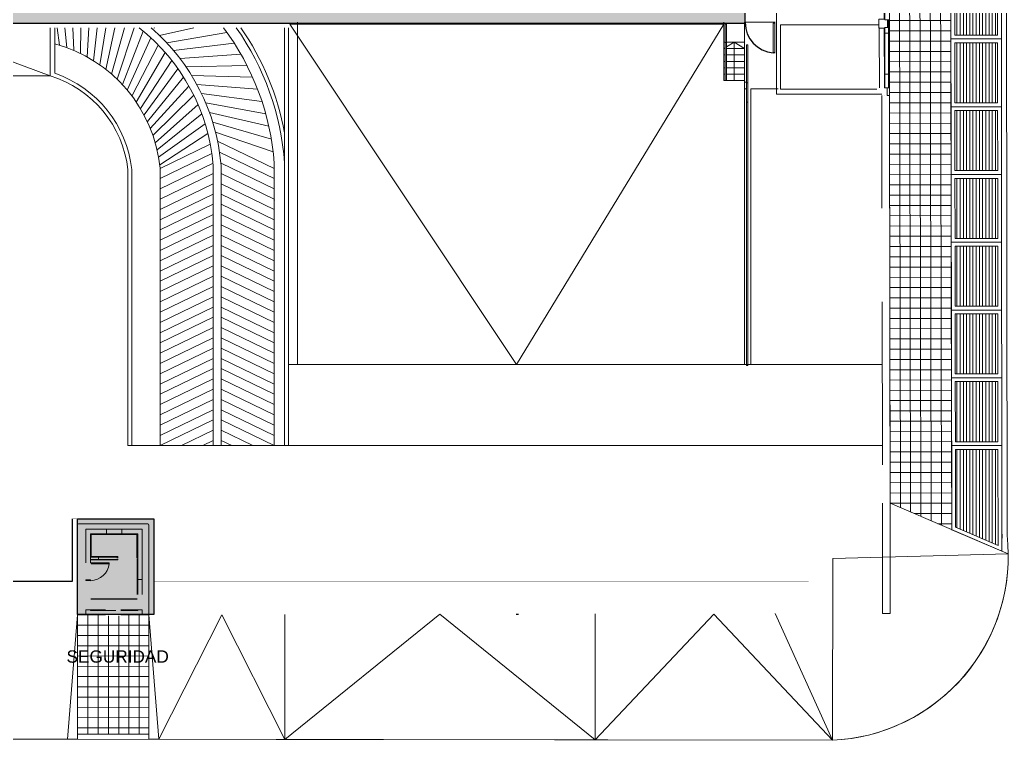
# Model space of a CAD drawing. Header units: millimetres. Extents: x 27 to 171, y 81 to 155.
# Drawn here: x 118.76 to 157.27, y 81.08 to 109.14 of the extents above; entities that cross this region are included whole.
import ezdxf

# ---------------------------------------------------------------- set-up
doc = ezdxf.new("R2010")
doc.units = ezdxf.units.MM
doc.linetypes.add('HIDDEN', pattern=[9.525, 6.35, -3.175])
for name, color, linetype, lineweight in [('IRI-OCASA-Layout R 9$0$CERRAMIENTO CHAPA', 252, 'Continuous', 9), ('OCASA_TODAS_r08$0$CARP-BARRIDO', 252, 'Continuous', 15), ('OCASA_TODAS_r08$0$CARP-HOJA', 252, 'Continuous', 20), ('OCASA_TODAS_r08$0$CARPINTERIA', 252, 'Continuous', 15), ('OCASA_TODAS_r08$0$CGC VIGAS', 252, 'HIDDEN', 15), ('OCASA_TODAS_r08$0$MURO BLOQUE CEMENTO 18', 252, 'Continuous', 20), ('OCASA_TODAS_r08$0$MURO BLOQUE CEMENTO 8', 252, 'Continuous', 20), ('OCASA_TODAS_r08$0$MURO CEMENTO DE 12', 252, 'Continuous', 20), ('OCASA_TODAS_r08$0$MURO CERAMICO DE 12', 252, 'Continuous', 20), ('OCASA_TODAS_r08$0$RAMPA', 252, 'Continuous', 15), ('OCASA_TODAS_r08$0$REVESTIMIENTOS', 252, 'Continuous', 20), ('OCASA_TODAS_r08$0$REVOQUES', 251, 'Continuous', 15), ('OCASA_TODAS_r08$0$VEREDA', 251, 'Continuous', 15)]:
    doc.layers.add(name, color=color, linetype=linetype, lineweight=lineweight)
doc.layers.get('OCASA_TODAS_r08$0$CARPINTERIA').off()
doc.styles.add('IRI-OCASA-Layout R 9$0$Standard', font='arial.ttf')

# ---------------------------------------------------------------- blocks, each defined once
blk = doc.blocks.new('OCASA_TODAS_r08$0$Estructura PB para Arquitectura')
at = {"layer": 'OCASA_TODAS_r08$0$CGC VIGAS', "lineweight": 9}
for p, q in [((1213.132698, 398.051585, -0.000024), (1213.132698, 394.221705, -0.000024)), ((1213.132698, 391.391491, -0.000024), (1213.132698, 394.221705, -0.000024)), ((1213.282698, 394.090818, -0.000029), (1217.131945, 394.090818, -0.000029)), ((1213.282698, 391.591466, -0.000029), (1213.282698, 394.090818, -0.000029)), ((1217.136573, 391.640878, -0.000029), (1217.132089, 393.990818, -0.000029)), ((1217.336573, 391.640878, -0.000029), (1217.33209, 393.990818, -0.000029)), ((1217.496573, 391.641183, -0.000029), (1217.491517, 394.291123, -0.000029)), ((1217.237145, 391.390802, -0.000024), (1213.132698, 391.391491, -0.000024)), ((1217.037145, 391.590836, -0.000024), (1213.282698, 391.591466, -0.000024)), ((1217.235276, 386.955828, -0.000029), (1217.235276, 391.340878, -0.000029)), ((1217.548796, 378.458229, -0.000029), (1217.535276, 385.455973, -0.000029)), ((1217.251694, 376.958084, -0.000029), (1217.238174, 383.955828, -0.000029)), ((1217.251694, 371.159498, -0.000029), (1217.251694, 375.458229, -0.000029)), ((1217.551694, 371.159498, -0.000029), (1217.551694, 375.458229, -0.000029)), ((1217.251694, 371.159498, -0.000029), (1217.551694, 371.159498, -0.000029))]:
    blk.add_line(p, q, dxfattribs=at)
blk.add_lwpolyline([(1217.535276, 386.955828), (1217.535276, 391.640878), (1217.336573, 391.640878)], dxfattribs=at)
blk = doc.blocks.new('OCASA_TODAS_r08$0$SE 16')
at = {"layer": 'OCASA_TODAS_r08$0$CARP-BARRIDO', "lineweight": -3}
blk.add_arc((-36.41539, -19.636195), 1.16501, 179.476971, 266.48031, dxfattribs=at)
at = {"layer": 'OCASA_TODAS_r08$0$CARP-HOJA'}
for p, q in [((-36.486912, -20.799008), (-36.486912, -19.654008)), ((-36.486912, -19.654008), (-36.431912, -19.654008)), ((-36.485712, -19.812314), (-36.485712, -19.655208)), ((-36.485712, -19.655208), (-36.430712, -19.655208)), ((-36.485712, -20.797808), (-36.485712, -19.812314)), ((-36.431912, -19.654008), (-36.431912, -19.641508)), ((-36.430712, -19.641508), (-36.430712, -19.655208)), ((-36.428112, -19.797314), (-36.428112, -19.641508)), ((-36.428112, -20.811508), (-36.428112, -19.797314)), ((-36.426912, -20.811508), (-36.426912, -19.641508)), ((-36.431912, -20.799008), (-36.486912, -20.799008)), ((-36.430712, -20.797808), (-36.485712, -20.797808)), ((-36.431912, -20.799008), (-36.431912, -20.811508)), ((-36.430712, -20.797808), (-36.430712, -20.811508))]:
    blk.add_line(p, q, dxfattribs=at)
for centre, radius, start, end in [((-36.429412, -19.641508), 0.0025, 0, 180), ((-36.429412, -19.641508), 0.0013, 0, 180), ((-36.429412, -20.811508), 0.0025, 180, 0), ((-36.429412, -20.811508), 0.0013, 180, 0)]:
    blk.add_arc(centre, radius, start, end, dxfattribs=at)
blk = doc.blocks.new('OCASA_TODAS_r08$0$P2 18')
at = {"layer": 'OCASA_TODAS_r08$0$CARP-BARRIDO'}
blk.add_arc((-37.756467, 115.583116, -0.000123), 0.74716, 182.383766, 263.015925, dxfattribs=at)
at = {"layer": 'OCASA_TODAS_r08$0$CARP-HOJA', "extrusion": (1.67932e-05, 6.2673e-05, 1), "elevation": 0.006598}
blk.add_lwpolyline([(-37.847316, 115.537143), (-37.847317, 114.8415), (-37.802811, 114.8415), (-37.802811, 115.537143)], close=True, dxfattribs=at)

msp = doc.modelspace()

# ---------------------------------------------------------------- hatches: boundary and pattern name
at = {"true_color": 0xff38ff}
h = msp.add_hatch(color=6, dxfattribs=at)
h.dxf.hatch_style = 1
h.paths.add_polyline_path([(46.295, 110.374), (46.295, 105.651), (43.744, 105.651), (43.644, 105.651), (43.733, 91.445), (44.887, 91.445), (44.887, 91.445), (44.898, 85.754), (95.501, 85.754), (95.501, 89.832), (102.71, 89.844), (102.71, 109.013), (147.022, 109.013), (147.022, 117.935), (91.324, 117.935), (91.324, 113.202), (75.374, 113.225), (75.374, 110.006), (67.244, 110.006), (67.244, 113.205), (61.671, 113.205), (61.671, 111.453), (59.644, 111.453), (59.644, 110.374)])
h = msp.add_hatch(color=50)
h.dxf.hatch_style = 1
h.paths.add_polyline_path([(121.016, 89.705), (123.985, 89.705), (123.985, 85.973), (121.016, 85.973)])
at = {"layer": 'OCASA_TODAS_r08$0$VEREDA'}
h = msp.add_hatch(dxfattribs=at)
h.set_pattern_fill('LINE', color=256, angle=90)
h.set_pattern_definition([(90, (155.89743, 104.11168), (-0.125, 0), [])])
h.paths.add_polyline_path([(155.219, 89.38), (155.214, 92.408), (156.87, 92.408), (156.873, 88.67)])
h.paths.add_polyline_path([(155.213, 92.708), (155.209, 95.047), (156.868, 95.047), (156.87, 92.708)])
h.paths.add_polyline_path([(155.209, 95.347), (155.205, 97.687), (156.865, 97.687), (156.867, 95.347)])
h.paths.add_polyline_path([(155.204, 97.987), (155.2, 100.326), (156.863, 100.326), (156.865, 97.987)])
h.paths.add_polyline_path([(155.2, 100.626), (155.196, 102.966), (156.861, 102.966), (156.863, 100.626)])
h.paths.add_polyline_path([(155.195, 103.266), (155.191, 105.605), (156.858, 105.605), (156.86, 103.266)])
h.paths.add_polyline_path([(155.191, 105.905), (155.187, 108.245), (156.856, 108.245), (156.858, 105.905)])
h.paths.add_polyline_path([(155.186, 108.545), (155.182, 110.884), (156.854, 110.884), (156.856, 108.545)])
h.paths.add_polyline_path([(155.182, 111.184), (155.177, 113.524), (156.851, 113.524), (156.853, 111.184)])
h.paths.add_polyline_path([(155.177, 113.824), (155.173, 116.163), (156.849, 116.163), (156.851, 113.824)])
h.paths.add_polyline_path([(155.172, 118.463), (155.165, 120.801), (156.843, 120.804), (156.849, 118.463)])

# ---------------------------------------------------------------- linework, layer by layer
at = {"color": 4}
for p, q in [((120.815, 87.275), (120.815, 89.705)), ((107.051, 87.275, 0), (120.815, 87.275, 0))]:
    msp.add_line(p, q, dxfattribs=at)
at = {"color": 2}
msp.add_line((121.53, 86.583), (123.34, 86.583), dxfattribs=at)
msp.add_line((138.095, 85.993), (138.195, 85.993))
at = {"color": 4, "const_width": 0.01}
for points in [[(120.815, 89.705), (123.985, 89.705)], [(123.985, 87.275), (123.985, 89.705)]]:
    msp.add_lwpolyline(points, dxfattribs=at)
at = {"color": 4, "const_width": 0.01, "elevation": 0}
msp.add_lwpolyline([(123.985, 87.275), (149.494, 87.275)], dxfattribs=at)
at = {"layer": 'Defpoints', "color": 6}
msp.add_lwpolyline([(44.898, 85.754), (95.501, 85.754), (95.501, 89.832), (102.71, 89.844), (102.71, 109.013), (147.022, 109.013), (147.022, 117.935), (91.324, 117.935), (91.324, 113.202), (75.374, 113.225)], dxfattribs=at)
at = {"layer": 'Defpoints', "color": 50}
msp.add_lwpolyline([(121.016, 89.705), (123.985, 89.705), (123.985, 85.973), (121.016, 85.973)], close=True, dxfattribs=at)
at = {"layer": 'OCASA_TODAS_r08$0$CARP-HOJA'}
for p, q in [((147.074, 95.67), (147.074, 108.173)), ((147.074, 108.173), (147.124, 108.173)), ((147.125, 95.67), (147.125, 108.173)), ((147.074, 95.67), (147.125, 95.67))]:
    msp.add_line(p, q, dxfattribs=at)
msp.add_lwpolyline([(146.295, 106.786), (146.295, 108.972), (146.244, 108.972), (146.244, 106.786)], dxfattribs=at)
for centre, radius, start, end in [((146.269, 108.289), 0.0304, 213.1881, 326.8119), ((146.269, 106.803), 0.0304, 213.1881, 326.8119), ((147.1, 106.723), 0.0397, 230.27, 309.73), ((147.1, 105.973), 0.0397, 230.27, 309.73)]:
    msp.add_arc(centre, radius, start, end, dxfattribs=at)
at = {"layer": 'OCASA_TODAS_r08$0$MURO BLOQUE CEMENTO 18'}
for p, q in [((119.944, 108.832), (119.944, 106.96)), ((120.124, 108.832), (120.124, 107.059)), ((129.077, 108.832), (129.077, 92.555)), ((129.227, 108.832), (129.227, 92.555)), ((152.645, 108.625), (152.465, 108.625)), ((152.468, 107.025), (152.648, 107.025)), ((129.077, 92.555), (129.077, 102.555)), ((122.977, 92.555), (123.157, 92.555)), ((129.227, 92.555), (129.077, 92.555))]:
    msp.add_line(p, q, dxfattribs=at)
for points in [[(152.464, 109.142), (152.644, 109.142), (152.637, 112.902), (152.457, 112.902), (152.464, 109.142)], [(152.464, 108.842), (152.644, 108.842), (152.649, 106.492), (152.469, 106.492), (152.464, 108.842)], [(152.469, 106.192), (152.469, 106.192)]]:
    msp.add_lwpolyline(points, dxfattribs=at)
for points in [[(129.077, 92.555), (129.077, 103.568, 0.136393), (127.194, 108.832, 0.136393)], [(129.077, 104.743, 0.105726), (127.377, 108.832, 0.105726)], [(122.977, 92.555), (122.977, 103.299, 0.298243), (119.944, 106.96)], [(123.127, 92.555), (123.127, 103.308, 0.290117), (120.124, 107.059, 0.290117)]]:
    msp.add_lwpolyline(points, format="xyb", dxfattribs=at)
at = {"layer": 'OCASA_TODAS_r08$0$MURO BLOQUE CEMENTO 8'}
for points in [[(152.644, 108.842), (152.644, 109.142), (152.564, 109.142), (152.564, 108.842), (152.644, 108.842)], [(152.559, 106.492), (152.649, 106.492), (152.649, 106.192), (152.559, 106.192), (152.559, 106.492)]]:
    msp.add_lwpolyline(points, dxfattribs=at)
at = {"layer": 'OCASA_TODAS_r08$0$MURO CEMENTO DE 12'}
for p, q in [((122.135, 89.306), (122.135, 89.126)), ((122.735, 89.304), (122.735, 89.124)), ((123.535, 87.346), (123.355, 87.346)), ((123.535, 87.346), (123.415, 87.346)), ((121.515, 86.159), (121.335, 86.159)), ((123.535, 86.159), (123.355, 86.159)), ((123.535, 86.159), (123.415, 86.159))]:
    msp.add_line(p, q, dxfattribs=at)
for points in [[(121.335, 87.995), (121.335, 89.305), (123.535, 89.305), (123.535, 86.759)], [(121.515, 87.995), (121.515, 89.125), (123.355, 89.125), (123.355, 86.757)], [(121.335, 87.326), (121.515, 87.326), (121.515, 87.305), (121.335, 87.305), (121.335, 87.326)], [(122.101, 85.959), (121.335, 85.959), (121.335, 86.159)], [(122.502, 86.139), (121.515, 86.139), (121.515, 86.159)], [(123.535, 86.159), (123.535, 85.959), (122.701, 85.959)], [(123.355, 86.159), (123.355, 86.139), (122.701, 86.139)]]:
    msp.add_lwpolyline(points, dxfattribs=at)
at = {"layer": 'OCASA_TODAS_r08$0$MURO CERAMICO DE 12'}
for p, q in [((121.515, 88.205), (122.553, 88.205)), ((121.833, 88.125), (121.833, 88.205)), ((122.553, 88.205), (122.553, 88.19)), ((121.515, 88.125), (122.553, 88.125)), ((122.553, 88.14), (122.553, 88.125))]:
    msp.add_line(p, q, dxfattribs=at)
at = {"layer": 'OCASA_TODAS_r08$0$RAMPA'}
for p, q in [((120.213, 108.832), (120.315, 108.154)), ((120.516, 108.832), (120.591, 108.061)), ((120.822, 108.832), (120.862, 107.953)), ((121.134, 108.832), (121.127, 107.832)), ((121.453, 108.832), (121.386, 107.696)), ((121.781, 108.832), (121.637, 107.548)), ((122.118, 108.832), (121.88, 107.386)), ((122.469, 108.832), (122.114, 107.212)), ((122.835, 108.832), (122.339, 107.026)), ((123.218, 108.832), (122.553, 106.829)), ((123.571, 108.702), (122.757, 106.621)), ((123.987, 108.822), (124.023, 108.832)), ((124.209, 108.531), (125.545, 108.832)), ((124.489, 108.246), (126.832, 108.651)), ((123.871, 108.438), (122.95, 106.402)), ((124.754, 107.947), (127.115, 108.234)), ((124.157, 108.159), (123.132, 106.174)), ((124.429, 107.865), (123.301, 105.936)), ((124.684, 107.558), (123.458, 105.69)), ((125.004, 107.634), (127.376, 107.803)), ((124.924, 107.237), (123.601, 105.436)), ((125.238, 107.31), (127.616, 107.359)), ((125.146, 106.905), (123.731, 105.175)), ((125.456, 106.974), (127.833, 106.904)), ((125.351, 106.561), (123.847, 104.907)), ((125.656, 106.628), (128.026, 106.439)), ((125.537, 106.207), (123.95, 104.634)), ((125.839, 106.272), (128.197, 105.964)), ((126.004, 105.908), (128.343, 105.482)), ((125.705, 105.844), (124.037, 104.356)), ((126.15, 105.535), (128.465, 104.993)), ((125.853, 105.473), (124.111, 104.074)), ((126.277, 105.156), (128.562, 104.498)), ((125.982, 105.094), (124.169, 103.788)), ((126.385, 104.771), (128.634, 103.999)), ((126.091, 104.709), (124.212, 103.499)), ((126.465, 104.421), (128.677, 103.355)), ((126.184, 104.299), (124.227, 103.355)), ((126.543, 103.984), (128.677, 102.955)), ((126.248, 103.929), (124.227, 102.955)), ((126.302, 103.555), (124.227, 102.555)), ((126.602, 103.555), (128.677, 102.555)), ((126.302, 103.155), (124.227, 102.155)), ((126.602, 103.155), (128.677, 102.155)), ((126.302, 102.755), (124.227, 101.755)), ((126.602, 102.755), (128.677, 101.755)), ((126.302, 102.355), (124.227, 101.355)), ((126.602, 102.355), (128.677, 101.355)), ((126.302, 101.955), (124.227, 100.955)), ((126.602, 101.955), (128.677, 100.955)), ((126.302, 101.555), (124.227, 100.555)), ((126.602, 101.555), (128.677, 100.555)), ((126.302, 101.155), (124.227, 100.155)), ((126.602, 101.155), (128.677, 100.155)), ((126.302, 100.755), (124.227, 99.755)), ((126.602, 100.755), (128.677, 99.755)), ((126.302, 100.355), (124.227, 99.355)), ((126.602, 100.355), (128.677, 99.355)), ((126.302, 99.955), (124.227, 98.955)), ((126.602, 99.955), (128.677, 98.955)), ((126.302, 99.555), (124.227, 98.555)), ((126.602, 99.555), (128.677, 98.555)), ((126.302, 99.155), (124.227, 98.155)), ((126.602, 99.155), (128.677, 98.155)), ((126.302, 98.755), (124.227, 97.755)), ((126.602, 98.755), (128.677, 97.755)), ((126.302, 98.355), (124.227, 97.355)), ((126.602, 98.355), (128.677, 97.355)), ((126.302, 97.955), (124.227, 96.955)), ((126.602, 97.955), (128.677, 96.955)), ((126.302, 97.555), (124.227, 96.555)), ((126.602, 97.555), (128.677, 96.555)), ((126.302, 97.155), (124.227, 96.155)), ((126.602, 97.155), (128.677, 96.155)), ((126.302, 96.755), (124.227, 95.755)), ((126.602, 96.755), (128.677, 95.755)), ((126.302, 96.355), (124.227, 95.355)), ((126.602, 96.355), (128.677, 95.355)), ((126.302, 95.955), (124.227, 94.955)), ((126.602, 95.955), (128.677, 94.955)), ((126.302, 95.555), (124.227, 94.555)), ((126.602, 95.555), (128.677, 94.555)), ((126.302, 95.155), (124.227, 94.155)), ((126.602, 95.155), (128.677, 94.155)), ((126.302, 94.755), (124.227, 93.755)), ((126.602, 94.755), (128.677, 93.755)), ((126.302, 94.355), (124.227, 93.355)), ((126.602, 94.355), (128.677, 93.355)), ((126.302, 93.955), (124.227, 92.955)), ((126.602, 93.955), (128.677, 92.955)), ((126.302, 93.555), (124.227, 92.555)), ((126.602, 93.555), (128.677, 92.555)), ((126.302, 93.155), (125.057, 92.555)), ((126.602, 93.155), (127.847, 92.555)), ((126.302, 92.755), (125.887, 92.555)), ((126.602, 92.755), (127.017, 92.555))]:
    msp.add_line(p, q, dxfattribs=at)
for points in [[(126.302, 92.555), (126.302, 103.459, 0.207608), (123.41, 108.832, 0.207608)], [(126.602, 92.555), (126.602, 103.472, 0.195946), (123.881, 108.832, 0.195946)], [(128.677, 92.555), (128.677, 103.553, 0.14327), (126.7, 108.832, 0.13603)], [(124.227, 92.555), (124.227, 103.365, 0.311484), (120.124, 108.209, 0.293223)]]:
    msp.add_lwpolyline(points, format="xyb", dxfattribs=at)
at = {"layer": 'OCASA_TODAS_r08$0$REVESTIMIENTOS'}
msp.add_lwpolyline([(122.583, 88.19), (122.583, 88.235), (121.545, 88.235), (121.545, 89.095), (123.325, 89.095), (123.325, 88.19), (123.355, 88.19)], dxfattribs=at)
at = {"layer": 'OCASA_TODAS_r08$0$REVOQUES'}
for points in [[(152.449, 106.594), (152.444, 108.822), (152.234, 108.822), (152.234, 109.162), (152.444, 109.162), (152.444, 112.905)], [(122.583, 88.14), (122.583, 88.105), (121.515, 88.105)], [(123.335, 88.14), (123.335, 86.757)], [(122.101, 86.159), (121.515, 86.159)], [(123.355, 86.159), (122.701, 86.159)]]:
    msp.add_lwpolyline(points, dxfattribs=at)
at = {"layer": 'OCASA_TODAS_r08$0$VEREDA'}
for p, q in [((157.224, 89.072), (157.165, 154.864)), ((114.307, 109.042), (119.944, 106.96)), ((129.577, 95.72), (129.577, 109.052)), ((146.194, 108.273), (146.194, 109.052)), ((146.994, 95.72), (146.993, 109.052)), ((147, 109.052), (148.197, 109.052)), ((152.642, 109.109, 0), (155.035, 109.113, 0)), ((129.284, 108.973), (138.111, 95.72)), ((146.194, 108.973), (129.284, 108.973)), ((138.111, 95.72), (146.194, 108.973)), ((152.642, 108.709, 0), (155.036, 108.713, 0)), ((146.194, 106.773), (146.194, 108.273)), ((146.194, 108.273), (146.244, 108.273)), ((146.295, 108.085), (146.594, 108.273)), ((146.295, 108.273), (146.993, 108.273)), ((146.594, 108.273), (146.993, 108.023)), ((146.594, 108.273), (146.594, 106.773)), ((152.643, 108.309, 0), (155.036, 108.313, 0)), ((146.194, 108.023), (146.244, 108.054)), ((146.194, 108.023), (146.244, 108.023)), ((146.295, 108.023), (146.993, 108.023)), ((152.644, 107.909, 0), (155.037, 107.913, 0)), ((146.194, 107.773), (146.244, 107.773)), ((146.194, 107.523), (146.244, 107.523)), ((146.194, 107.523), (146.244, 107.523)), ((146.295, 107.773), (146.993, 107.773)), ((146.295, 107.523), (146.993, 107.523)), ((146.295, 107.523), (146.993, 107.523)), ((152.644, 107.509, 0), (155.038, 107.513, 0)), ((146.194, 107.273), (146.244, 107.273)), ((146.295, 107.273), (146.993, 107.273)), ((152.645, 107.109, 0), (155.038, 107.113, 0)), ((103.612, 106.96), (119.944, 106.96)), ((109.149, 106.96), (119.465, 106.96)), ((146.194, 107.023), (146.244, 107.023)), ((146.194, 106.773), (146.994, 106.773)), ((146.295, 107.023), (146.993, 107.023)), ((146.993, 106.713), (147.074, 106.713)), ((152.646, 106.709, 0), (155.039, 106.713, 0)), ((146.994, 106.452), (147.074, 106.452)), ((152.646, 106.309, 0), (155.04, 106.313, 0)), ((152.647, 105.909, 0), (155.041, 105.913, 0)), ((152.648, 105.509, 0), (155.041, 105.513, 0)), ((152.649, 105.109, 0), (155.042, 105.113, 0)), ((152.649, 104.709, 0), (155.043, 104.713, 0)), ((152.65, 104.309, 0), (155.043, 104.313, 0)), ((152.651, 103.909, 0), (155.044, 103.913, 0)), ((152.651, 103.509, 0), (155.045, 103.513, 0)), ((152.652, 103.109, 0), (155.045, 103.113, 0)), ((152.653, 102.709, 0), (155.046, 102.713, 0)), ((152.653, 102.309, 0), (155.047, 102.313, 0)), ((152.654, 101.909, 0), (155.047, 101.913, 0)), ((152.655, 101.509, 0), (155.048, 101.513, 0)), ((152.655, 101.109, 0), (155.049, 101.113, 0)), ((152.656, 100.709, 0), (155.049, 100.713, 0)), ((152.657, 100.309, 0), (155.05, 100.313, 0)), ((152.657, 99.909, 0), (155.051, 99.913, 0)), ((152.658, 99.509, 0), (155.052, 99.513, 0)), ((152.659, 99.109, 0), (155.052, 99.113, 0)), ((152.659, 98.709, 0), (155.053, 98.713, 0)), ((152.66, 98.309, 0), (155.054, 98.313, 0)), ((152.661, 97.909, 0), (155.054, 97.913, 0)), ((152.662, 97.509, 0), (155.055, 97.513, 0)), ((152.662, 97.109, 0), (155.056, 97.113, 0)), ((152.663, 96.709, 0), (155.056, 96.713, 0)), ((152.664, 96.309, 0), (155.057, 96.313, 0)), ((152.664, 95.909, 0), (155.058, 95.913, 0)), ((152.36, 95.72), (129.227, 95.72)), ((152.665, 95.509, 0), (155.058, 95.513, 0)), ((152.666, 95.109, 0), (155.059, 95.113, 0)), ((152.666, 94.709, 0), (155.06, 94.713, 0)), ((152.667, 94.309, 0), (155.06, 94.313, 0)), ((152.668, 93.909, 0), (155.061, 93.913, 0)), ((152.668, 93.509, 0), (155.062, 93.513, 0)), ((152.669, 93.109, 0), (155.063, 93.113, 0)), ((123.157, 92.555), (129.077, 92.555)), ((123.977, 92.555), (129.077, 92.555)), ((129.077, 92.555), (128.677, 92.555)), ((129.227, 92.555), (152.366, 92.555)), ((152.67, 92.709, 0), (155.063, 92.713, 0)), ((152.67, 92.309, 0), (155.064, 92.313, 0)), ((152.671, 91.909, 0), (155.065, 91.913, 0)), ((152.672, 91.509, 0), (155.065, 91.513, 0)), ((152.673, 91.109, 0), (155.066, 91.113, 0)), ((152.673, 90.709, 0), (155.067, 90.713, 0)), ((152.674, 90.309, 0), (155.067, 90.313, 0)), ((152.674, 90.309, 0), (157.271, 88.336, 0)), ((153.602, 89.911, 0), (155.068, 89.913, 0)), ((121.055, 89.505), (123.745, 89.505)), ((123.785, 85.973), (123.785, 89.465)), ((154.53, 89.512, 0), (155.069, 89.513, 0)), ((157.036, 88.95), (157.024, 89.281)), ((150.434, 88.16, 0), (157.271, 88.336, 0)), ((150.434, 88.16, 0), (150.42, 81.08)), ((120.616, 81.123, 0), (121.016, 85.958, 0)), ((121.016, 85.973), (121.016, 81.122)), ((121.016, 85.958, 0), (122.101, 85.96, 0)), ((121.016, 81.122, 0), (121.016, 85.958, 0)), ((121.416, 81.322, 0), (121.416, 85.959, 0)), ((121.816, 81.321, 0), (121.816, 85.959, 0)), ((122.216, 81.321, 0), (122.216, 85.924, 0)), ((122.616, 81.321, 0), (122.616, 85.924, 0)), ((122.701, 85.961, 0), (123.784, 85.963, 0)), ((123.016, 81.32, 0), (123.016, 85.959, 0)), ((123.416, 81.319, 0), (123.416, 85.959, 0)), ((123.784, 85.973), (123.784, 81.118)), ((123.784, 81.118, 0), (123.784, 85.963, 0)), ((124.184, 81.118, 0), (123.784, 85.963, 0)), ((126.634, 85.969, 0), (124.184, 81.118, 0)), ((129.084, 81.111), (126.634, 85.969, 0)), ((135.129, 85.992, 0), (129.084, 81.111)), ((129.084, 81.111), (129.084, 85.974)), ((141.174, 81.093), (135.129, 85.992, 0)), ((141.174, 81.093), (141.174, 85.997)), ((145.799, 85.993), (141.174, 81.093)), ((150.42, 81.08), (145.799, 85.993)), ((148.189, 86.011, 0), (150.42, 81.08, 0)), ((121.016, 85.558, 0), (123.784, 85.563, 0)), ((121.016, 85.158, 0), (123.784, 85.163, 0)), ((121.016, 84.758, 0), (123.784, 84.763, 0)), ((121.016, 84.358, 0), (123.784, 84.363, 0)), ((121.016, 83.958, 0), (123.784, 83.963, 0)), ((121.016, 83.558, 0), (123.784, 83.563, 0)), ((121.016, 83.158, 0), (123.784, 83.163, 0)), ((121.016, 82.758, 0), (123.784, 82.763, 0)), ((121.016, 82.358, 0), (123.784, 82.363, 0)), ((121.016, 81.958, 0), (123.784, 81.963, 0)), ((121.016, 81.558, 0), (123.784, 81.563, 0)), ((121.016, 81.322, 0), (123.784, 81.318, 0)), ((121.016, 81.322), (123.784, 81.318)), ((36.665, 81.244), (150.42, 81.08)), ((116.116, 81.13, 0), (120.616, 81.123, 0)), ((121.016, 81.122, 0), (120.616, 81.123, 0)), ((123.784, 81.118, 0), (124.184, 81.118, 0)), ((150.42, 81.08, 0), (124.184, 81.118, 0))]:
    msp.add_line(p, q, dxfattribs=at)
at = {"layer": 'OCASA_TODAS_r08$0$VEREDA', "color": 50}
msp.add_line((121.015, 85.973), (121.015, 89.465), dxfattribs=at)
at = {"layer": 'OCASA_TODAS_r08$0$VEREDA', "elevation": 0}
for points in [[(152.667, 90.303), (152.667, 90.303), (152.667, 90.303), (152.562, 151.909)], [(153.068, 90.133), (152.962, 151.91)], [(153.468, 89.962), (153.362, 151.91)], [(153.868, 89.792), (153.762, 151.911)], [(154.269, 89.622), (154.162, 151.912)], [(154.669, 89.451), (154.562, 151.913)], [(155.067, 89.279), (155.069, 89.281), (154.962, 151.913)], [(155.036, 108.395), (155.032, 111.034), (157.003, 111.034), (157.006, 108.395), (155.036, 108.395)], [(155.041, 105.755), (155.036, 108.395), (157.006, 108.395), (157.008, 105.755), (155.041, 105.755)], [(155.045, 103.116), (155.041, 105.755), (157.008, 105.755), (157.01, 103.116), (155.045, 103.116)], [(155.05, 100.476), (155.045, 103.116), (157.01, 103.116), (157.013, 100.476), (155.05, 100.476)], [(155.054, 97.837), (155.05, 100.476), (157.013, 100.476), (157.015, 97.837), (155.054, 97.837)], [(155.059, 95.197), (155.054, 97.837), (157.015, 97.837), (157.018, 95.197), (155.059, 95.197)], [(155.063, 92.558), (155.059, 95.197), (157.018, 95.197), (157.02, 92.558), (155.063, 92.558)], [(155.069, 89.281), (155.063, 92.558), (157.02, 92.558), (157.024, 88.442), (155.069, 89.281)]]:
    msp.add_lwpolyline(points, dxfattribs=at)
for points in [[(155.186, 108.545), (155.182, 110.884), (156.854, 110.884), (156.856, 108.545)], [(155.191, 105.905), (155.187, 108.245), (156.856, 108.245), (156.858, 105.905)], [(155.195, 103.266), (155.191, 105.605), (156.858, 105.605), (156.86, 103.266)], [(155.2, 100.626), (155.196, 102.966), (156.861, 102.966), (156.863, 100.626)], [(155.204, 97.987), (155.2, 100.326), (156.863, 100.326), (156.865, 97.987)], [(155.209, 95.347), (155.205, 97.687), (156.865, 97.687), (156.867, 95.347)], [(155.213, 92.708), (155.209, 95.047), (156.868, 95.047), (156.87, 92.708)], [(155.219, 89.38), (155.214, 92.408), (156.87, 92.408), (156.873, 88.67)]]:
    msp.add_lwpolyline(points, close=True, dxfattribs=at)
at = {"layer": 'OCASA_TODAS_r08$0$VEREDA'}
for points in [[(147.074, 95.72), (146.994, 95.72), (146.993, 106.713)], [(148.305, 106.453), (147.243, 106.453), (147.243, 95.72), (147.125, 95.72)]]:
    msp.add_lwpolyline(points, dxfattribs=at)
msp.add_lwpolyline([(128.684, 102.121, 0.000116), (128.684, 102.126, 0.000116)], format="xyb", dxfattribs=at)
at = {"layer": 'OCASA_TODAS_r08$0$VEREDA', "elevation": 0}
msp.add_lwpolyline([(150.42, 81.08, 0.404963), (157.271, 88.336)], format="xyb", dxfattribs=at)
at = {"layer": 'OCASA_TODAS_r08$0$VEREDA'}
for centre, radius, start, end in [((121.055, 89.465), 0.04, 90, 180), ((123.745, 89.465, 0), 0.04, 0, 90), ((150.101, 88.243), 7.171, 272.5522, 6.6326)]:
    msp.add_arc(centre, radius, start, end, dxfattribs=at)
at = {"layer": 'OCASA_TODAS_r08$0$VEREDA', "extrusion": (-1.24824e-07, -6.0731e-23, 1)}
msp.add_arc((123.735, 89.455, 0), 0.05, 0, 90, dxfattribs=at)

# ---------------------------------------------------------------- block references
at = {"color": 31, "true_color": 0xfebd57}
msp.add_blockref('OCASA_TODAS_r08$0$Estructura PB para Arquitectura', (-1064.884, -285.147), dxfattribs=at)
at = {"layer": 'OCASA_TODAS_r08$0$CARPINTERIA'}
msp.add_blockref('OCASA_TODAS_r08$0$SE 16', (184.604, 128.661, 0), dxfattribs=at)
at = {"layer": 'OCASA_TODAS_r08$0$CARPINTERIA', "rotation": 90}
msp.add_blockref('OCASA_TODAS_r08$0$P2 18', (237.084, 125.797, 0), dxfattribs=at)

# ---------------------------------------------------------------- texts
at = {"layer": 'IRI-OCASA-Layout R 9$0$CERRAMIENTO CHAPA', "insert": (120.582, 84.094, 0), "char_height": 0.48, "attachment_point": 7, "style": 'IRI-OCASA-Layout R 9$0$Standard'}
msp.add_mtext_dynamic_manual_height_columns('SEGURIDAD', width=2.95875, gutter_width=12.5, heights=[0], dxfattribs=at)

doc.saveas('drawing.dxf')
